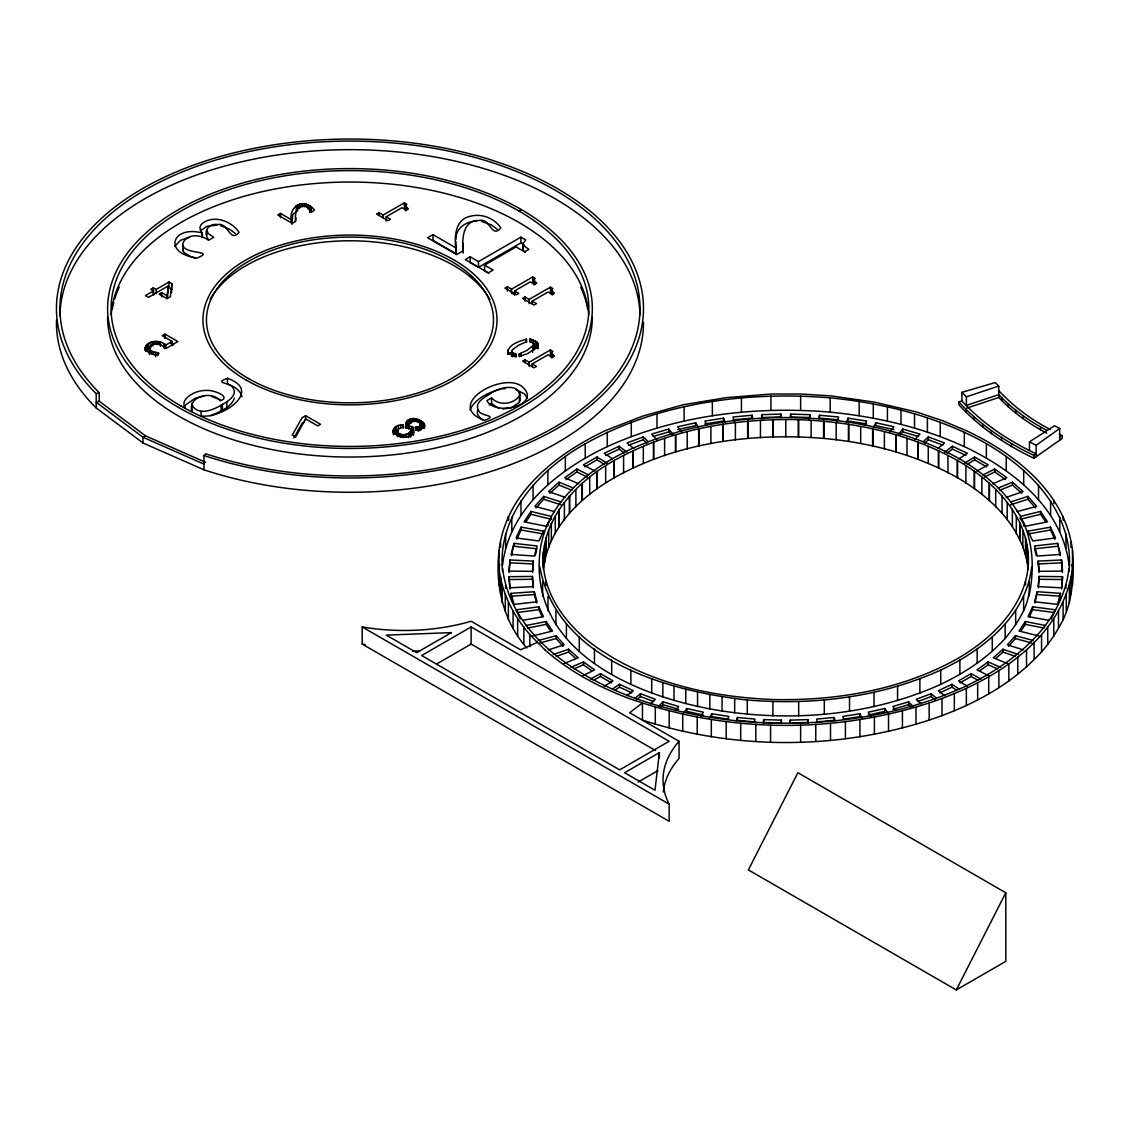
<?xml version="1.0" encoding="UTF-8"?>
<svg xmlns="http://www.w3.org/2000/svg" width="1129" height="1129" viewBox="0 0 1129 1129"><rect width="100%" height="100%" fill="white"/><g stroke="black" fill="none" stroke-linecap="round" stroke-linejoin="round"><path stroke-width="1.5" d="M526.848 647.99C503.407 621.656 494.925 585.415 499.046 550.811C500.994 532.69 507.782 515.501 517.661 500.288C539.069 468.888 571.345 446.83 605.229 430.685L642.401 416.206L683.059 404.789L726.173 397.648L770.938 394.035L800.997 394.049L830.888 395.87L874.382 402.122L916.282 411.93L942.306 420.609L966.339 430.699C1015.465 453.703 1066.101 493.401 1072.55 551.023C1073.679 574.322 1073.298 598.285 1063.109 619.75C1055.502 634.371 1046.188 648.215 1034.108 659.519C1005.205 688.45 967.638 707.318 929.153 720.104C836.871 750.009 734.739 750.009 642.443 720.104L642.443 702.958L629.276 698.583A286.949 165.667 0 0 1 544.87 649.796M291.889 222.54L292.82 214.552L297.844 210.375M534.073 348.96L534.088 343.78L529.769 341.297L529.91 339.067L536.769 341.819L538.138 344.303L537.898 348.508M507.697 354.04C507.034 344.627 519.213 341.311 526.41 339.137L526.636 341.593L518.606 345.248L512.27 349.877L512.227 352.53L516.136 354.21L516.136 357.06M781.268 723.52L781.367 720.147L763.712 719.61L763.19 722.983M790.512 417.476L790.625 414.089L809.916 414.668L809.916 417.532L790.625 416.954L790.625 414.089M463.243 243.356L463.144 253.108M410.758 434.637L410.956 435.865L410.758 428.921L406.68 427.976L405.748 423.954C409.46 409.771 438.447 427.722 416.121 429.768L415.373 427.284L419.381 426.423L420.552 425.435L420.298 423.177C416.079 418.577 406.144 421.95 408.811 429.062M510.026 559.956L509.01 571.091L532.451 571.33L533.382 561.127L510.026 559.956L509.151 572.361M532.606 572.488L533.382 561.127M543.416 552.152C539.733 595.138 570.935 632.127 605.666 653.225C655.37 684.866 715.038 697.2 773.266 699.543C836.547 700.94 901.563 689.946 957.293 658.757C991.347 639.099 1023.932 607.938 1028.18 566.814C1031.977 520.074 995.468 482.027 957.547 460.576C909.17 433.296 853.411 421.653 798.302 419.649C735.021 418.238 670.019 429.246 614.289 460.434C575.437 482.266 538.505 521.415 543.416 569.298M1039.117 576.439L1038.2 586.628L1061.556 587.814L1062.558 576.679L1039.117 576.439L1038.341 587.786M1061.697 589.084L1062.558 576.679M516.136 354.21L515.911 356.425L512.665 355.762L509.052 353.673L507.697 351.175M396.985 435.371L397.493 429.754L400.485 427.849L403.603 427.496L403.279 425.068C397.436 423.968 391.184 428.47 393.499 434.707M659.364 752.648L655.003 790.258L624.605 772.716L659.364 752.648L659.364 757.785M455.876 239.503C455.326 228.397 466.475 220.988 476.664 221.115M153.586 295.191L153.586 290.915L150.778 289.292L153.318 287.839L156.112 289.447L169.025 281.996L171.933 283.675L170.338 296.744L167.021 298.663L159.133 294.119L161.659 292.651L167.078 295.784L167.078 298.635M171.537 292.651L171.933 283.675M167.078 295.784L168.348 285.891L148.52 297.336L145.486 295.586L153.586 290.915M167.501 298.197L168.348 285.891M295.615 220.621L296.01 217.784M809.154 419.734L809.916 414.668M543.684 567.859C549.117 523.842 586.134 491.722 623.603 472.755C673.364 447.013 730.124 436.838 785.784 436.81C844.958 436.754 905.275 448.523 957.293 477.581C990.81 497.028 1023.142 527.426 1027.898 567.859M499.667 564.556L499.046 567.958L499.046 550.811M1069.05 571.345C1075.203 506.032 1018.499 456.878 964.293 432.322C922.054 413.002 876.287 402.347 830.168 397.845C746.608 391.001 659.237 402.616 585.217 443.796C539.69 469.297 496.788 515.459 502.532 571.345M502.532 565.319C509.01 508.502 558.855 469.396 607.275 446.618C676.68 415.091 754.638 405.805 830.168 412.141C876.287 416.643 922.054 427.298 964.293 446.618C1012.727 469.396 1062.572 508.502 1069.05 565.319M539.916 567.026C556.526 659.364 666.096 690.962 747.271 699.994C812.824 705.498 880.493 697.426 940.739 670.061C982.78 650.29 1026.049 616.335 1031.666 567.026M1028.971 596.126C1035.251 566.702 1033.218 534.017 1015.648 508.643C1001.395 487.855 981.454 471.795 959.89 459.08C925.865 439.83 887.944 428.54 849.516 422.288C776.103 411.605 698.893 418.393 630.843 449.116C588.802 468.902 545.533 502.842 539.916 552.152C528.386 657.417 649.5 702.379 734.669 712.724C804.144 721.163 876.612 713.26 940.739 684.357C964.66 672.912 987.268 658.179 1005.163 638.421C1017.977 622.432 1031.596 603.408 1028.971 581.83M502.532 568.169C510.802 634.329 573.941 675.156 631.323 696.946C666.773 709.887 703.903 717.635 741.414 721.332C816.93 727.669 894.888 718.383 964.293 686.855C1012.727 664.078 1062.572 624.972 1069.05 568.169M663.302 792.008A147.617 85.225 0 0 1 679.065 758.42L679.065 741.273L629.601 712.724L642.443 702.958C734.739 732.862 836.871 732.862 929.153 702.958C992.038 682.198 1062.841 640.03 1072.536 568.367M754.2 722.433L754.906 719.074L737.449 717.479L736.32 720.796M818.807 418.619L819.527 415.26L838.607 416.996L836.928 421.978M145.204 350.625C144.258 340.182 159.951 339.095 165.822 345.022L165.822 347.873M234.38 398.114C231.078 408.006 219.209 411.549 210.686 415.782M514.062 543.388L511.028 554.41L534.313 556.061L537.079 545.97L514.062 543.388L511.465 555.694M535.231 555.553L536.614 550.515M1037.269 591.709L1034.503 601.799L1057.52 604.382L1060.54 593.36L1037.269 591.709L1034.968 602.971M1059.242 600.938L1060.54 593.36M410.956 430.149C409.277 435.328 401.091 436.133 397.493 432.407L396.985 431.095M477.948 409.629C475.732 413.835 479.303 417.998 482.93 419.819M192.226 402.855L191.803 411.464C187.724 396.067 211.829 390.239 220.226 400.781C231.967 396.773 213.55 390.309 208.47 390.451C200.214 389.914 191.422 392.737 185.833 398.989A21.183 12.221 0 0 0 184.253 406.214L185.368 408.458M405.382 208.809L405.382 205.944L406.779 204.236L404.337 202.825L383.112 215.075L378.949 212.661L376.536 214.044L388.023 220.677L390.422 219.28L386.146 216.824L386.146 221.115M525.084 252.459L523.193 250.172L523.009 243.37L525.818 239.955L520.906 237.132L478.484 261.632L470.144 256.805L465.331 259.585L488.292 272.837L493.091 270.057L484.553 265.132L484.553 270.847L488.829 273.317M523.009 249.086L523.39 247.985M533.777 284.367L533.777 280.077L535.174 278.369L532.733 276.958L511.522 289.193L507.344 286.794L504.945 288.177L516.419 294.796L518.818 293.413L514.556 290.957L514.556 295.233M551.446 294.57L551.446 290.28L552.857 288.572L550.402 287.161L529.191 299.397L525.013 296.998L522.614 298.381L534.088 304.999L536.487 303.616L532.225 301.161L532.225 304.011M551.446 357.343L551.446 353.052L552.857 351.345L550.402 349.919L529.191 362.169L525.013 359.77L522.614 361.153L534.088 367.772L536.487 366.389L532.225 363.919L532.225 366.784M519.509 395.94C519.792 382.322 497.24 387.628 490.55 393.696C485.117 396.942 474.053 402.361 478.414 410.321C480.488 416.827 499.328 414.809 484.355 420.44C443.655 405.142 502.207 371.512 521.753 386.287C543.43 404.464 495.589 417.024 486.867 400.626L491.581 397.916C499.046 406.13 513.018 404.436 519.509 395.94L519.509 401.656L518.366 403.152L511.395 407.625L502.842 409.051M519.509 401.656L520.003 393.047M727.626 719.342L728.798 716.407L711.707 713.768L709.435 718.086M846.284 422.556L848.034 418.167L866.705 421.046L864.419 425.365M208.286 239.32L206.734 236.667C203.869 229.243 210.417 223.316 217.502 224.502C228.637 222.215 229.639 243.412 239.066 232.306C231.332 220.663 212.492 214.044 201.216 224.417L199.96 227.366L200.369 230.372L202.359 233.054L202.359 237.344M206.692 235.34L207.214 234.07M469.932 409.912C475.422 398.311 488.688 392.285 500.542 389.209M521.062 527.158L516.066 537.926L538.914 540.974L543.486 531.11L521.062 527.158L521.062 530.009L516.786 539.253M1051.226 619.073L1055.516 609.829L1032.668 606.795L1028.082 616.646L1048.785 620.301M1029.394 616.688L1032.668 609.646L1032.668 606.795M149.465 354.548L149.409 348.042C152.725 341.438 161.814 343.95 165.78 348.565L177.902 341.565L164.989 334.113L162.223 335.708L172.088 341.41L172.088 345.686M956.291 989.935L1005.798 892.757L797.878 772.716L748.372 869.894L956.291 989.935L1005.798 961.358L1005.798 892.757M534.073 344.67L527.215 350.244L519.312 353.871L519.312 356.736M174.6 246.475L180.569 240.251L189.686 237.259M293.879 437.953L302.078 423.431L304.421 422.077M700.77 716.449L703.311 712.187L686.785 708.532L683.737 712.695M873.352 427.044L875.892 422.768L893.928 426.762L889.864 432.308M537.898 345.657L535.471 348.649L527.412 353.702L519.382 356.369L519.312 353.871M409.573 425.224L406.003 428.216L406.003 422.5M550.896 516.32L530.983 511.437L524.054 521.852L546.224 526.255L551.658 518.084M525.789 522.106L530.983 514.302L530.983 511.437M1045.821 625.579L1025.358 621.514L1019.021 631.04L1038.934 635.923M1020.828 631.182L1025.358 624.365L1025.358 621.514M675.424 710.55L678.712 706.458L662.949 701.829L658.419 706.556M898.359 434.496L902.748 429.034L919.98 434.101L914.292 440.014M900.561 434.623L902.748 431.899L902.748 429.034M561.028 501.953L543.684 496.407L534.906 506.342L554.522 511.62M536.007 507.951L543.684 499.258L543.684 496.407M1033.402 640.552L1015.423 635.698L1007.393 644.8L1023.17 649.852M1008.536 646.367L1015.423 638.562L1015.423 635.698M398.325 431.207L393.866 434.115L393.866 428.399M660.677 707.05L662.949 704.679L662.949 701.829M508.826 354.097L510.364 352.544M203.954 469.819L203.954 455.523L205.69 453.773A290.026 167.445 0 0 0 635.726 337.119A290.026 167.445 0 0 0 298.776 143.708A290.026 167.445 0 0 0 99.225 392.666L96.205 393.682L96.205 407.978L143.03 442.991L203.954 469.819A293.526 169.463 0 0 0 643.488 322.315M150.891 347.986L146.191 351.147L146.191 345.432M650.473 703.903L655.3 699.26L640.468 693.714L635.091 698.145M923.508 441.538L928.334 436.895L944.55 442.963L937.832 448.509M924.722 443.231L928.334 439.745L928.334 436.895M573.433 488.038L559.038 482.21L548.511 491.567L565.516 497.466M549.823 493.26L559.038 485.075L559.038 482.21M1018.429 654.58L1002.975 649.217L993.337 657.784L1007.745 663.612M995.75 658.503L1002.975 652.082L1002.975 649.217M636.431 699.895L640.468 696.565L640.468 693.714M201.216 230.133L207.186 226.252L217.121 225.066M191.718 404.323C198.408 418.337 217.375 408.119 226.901 401.67C231.092 398.974 236.794 393.569 233.181 388.263C231.064 381.828 212.506 383.931 227.437 378.3C264.101 391.029 220.409 419.607 200.694 415.811M626.891 695.619L633.313 690.708L619.567 684.287L612.567 688.93M944.691 452.136L952.382 446.251L967.398 453.265L959.001 458.84M947.245 453.039L952.382 449.102L952.382 446.251M292.058 220.099L280.486 213.423L277.79 214.976L292.312 223.373L295.615 221.453C294.881 215.568 295.459 206.113 303.489 206.325C309.191 204.786 309.699 215.667 314.426 210.036C303.009 195.769 286.456 207.567 292.058 224.389M588.675 474.956L576.877 469.029L564.712 477.708L578.754 483.805M566.066 479.599L576.877 471.894L576.877 469.029M1033.811 458.205L1033.811 455.34L1036.14 453.844C1008.536 440.733 982.583 423.601 961.908 400.908L958.874 401.924L958.874 404.789C979.774 427.637 1005.967 444.939 1033.811 458.205L1036.14 456.709L1036.14 445.278L1059.694 428.484L1054.5 425.774L1029.479 441.82L1029.479 450.386M1036.14 456.709L1062.177 438.489L1062.177 435.625L1059.242 434.101M1000.619 667.352L988.143 661.919L977.008 669.85L988.806 675.777M979.789 670.725L988.143 664.769L988.143 661.919M615.361 689.932L619.567 687.138L619.567 684.287M604.269 686.263L612.991 680.872L600.487 673.646L590.481 679.037M964.406 463.299L974.581 457.005L988.242 464.88L976.811 471.047M967.313 464.358L974.581 459.856L974.581 457.005M206.692 229.624L208.286 233.59L213.734 237.33L208.484 240.35C201.216 234.169 186.511 233.35 182.729 243.695C181.727 255.323 216.937 249.805 197.138 258.005C161.546 253.164 172.751 224.756 202.359 233.054M386.146 216.824L401.924 207.708L406.2 210.177L408.345 208.936L405.382 205.944M165.822 345.022L172.088 341.41M433 234.663L427.595 237.782L456.638 254.561L463.243 250.751C461.775 238.953 462.946 220.056 478.992 220.48C490.409 217.389 491.411 239.15 500.867 227.889C494.46 218.405 482.111 213.339 470.92 216.105C453.209 219.379 454.634 240.04 456.13 253.743L433 240.378L433 234.663L456.13 248.027L456.13 253.743M518.874 210.996L521.358 209.571M205.69 462.354L145.486 435.836L143.016 437.276L143.03 442.991M470.144 256.805L470.144 262.521L478.484 267.347L520.906 242.848L523.362 244.259M484.553 265.132L516.108 246.912L524.646 251.838L528.937 249.354L525.084 246.743L523.009 243.37M514.556 290.957L530.32 281.841L534.596 284.31L536.741 283.069L533.777 280.077M513.032 294.034L516.066 292.298M305.592 415.684L302.078 417.716L292.242 435.145L295.6 437.092L305.592 418.873L317.771 425.901L320.537 424.306L305.592 415.684L305.592 419.96M532.225 301.161L548.002 292.044L552.264 294.514L554.41 293.272L551.446 290.28M532.225 363.919L548.002 354.816L552.264 357.286L554.41 356.044L551.446 353.052M489.224 404.986L491.581 403.632L491.581 397.916M607.176 463.299L597.001 457.005L583.34 464.88L594.771 471.047M584.85 466.87L597.001 459.856L597.001 457.005M471.132 626.948L421.625 655.526L619.652 769.851L669.158 741.273L471.132 626.948L471.132 644.094L655.441 750.503M436.627 664.007L471.132 644.094M1059.694 437.05L1062.177 435.625M638.195 782.016L657.84 770.67M981.101 679.037L971.095 673.646L958.592 680.872L967.313 686.263M959.975 682.918L971.095 676.511L978.236 680.35M593.346 680.35L600.487 676.511L611.608 682.918M582.776 675.777L594.574 669.85L583.439 661.919L570.949 667.352M982.907 474.956L994.705 469.029L1006.87 477.708L992.814 483.805M984.389 477.073L994.705 471.894L1005.516 479.599M544.87 649.796L537.46 642.373L520.582 649.782L471.132 621.232A147.617 85.225 0 0 1 362.211 626.948L362.211 644.094L669.158 821.305L669.158 804.158A147.617 85.225 0 0 1 679.065 741.273M626.891 452.136L619.2 446.251L604.184 453.265L612.567 458.84M605.68 455.424L619.2 449.102L624.323 453.039M959.001 688.93L952.015 684.287L938.27 690.708L944.691 695.619M939.794 692.853L952.015 687.138L956.207 689.932M574.068 668.848L583.439 664.769L591.779 670.725M563.837 663.612L578.246 657.784L568.607 649.217L553.154 654.58M998.135 488.038L1012.544 482.21L1023.072 491.567L1006.066 497.466M999.744 490.254L1012.544 485.075L1021.745 493.26M648.046 441.538L643.22 436.895L627.018 442.963L633.736 448.509M628.627 445.221L643.22 439.745L646.846 443.231M936.491 698.145L931.115 693.714L916.282 699.274L921.109 703.917M917.933 701.518L931.115 696.565L935.151 699.895M556.244 656.372L568.607 652.082L575.832 658.503M145.486 435.836L99.225 401.232L96.205 402.249L143.016 437.276L203.954 464.104M998.77 386.047L995.27 382.548L961.908 392.342L966.382 396.815L998.77 386.047L998.77 397.479C1012.544 412.014 1029.055 423.883 1046.752 433.183M966.382 408.261L998.77 397.479M548.412 649.852L564.19 644.8L556.16 635.698L538.18 640.552M1010.54 501.953L1027.898 496.407L1036.676 506.342L1017.06 511.62M1010.54 504.818L1027.898 499.258L1035.575 507.951M673.209 434.496L668.805 429.034L651.588 434.101L657.261 440.028M653.155 436.5L668.805 431.899L671.007 434.623M913.178 706.556L908.619 701.829L892.87 706.458L896.172 710.55M892.87 709.322L908.619 704.679L910.891 707.05M539.817 642.966L556.16 638.562L563.032 646.367M532.634 635.923L552.561 631.04L546.224 621.514L525.761 625.579M1020.672 516.32L1040.599 511.437L1047.529 521.852L1025.358 526.255L1019.924 518.084M1020.672 519.171L1040.599 514.302L1045.793 522.106M698.216 427.044L695.662 422.768L677.626 426.762L681.704 432.308M677.626 429.627L695.662 425.633L695.662 422.768M887.846 712.695L884.783 708.532L868.272 712.201L870.826 716.463M868.272 715.052L884.783 711.397L884.783 708.532M527.469 628.091L546.224 624.365L550.754 631.182M522.798 620.301L543.486 616.646L538.914 606.795L516.066 609.829L520.356 619.073M1028.082 531.11L1050.506 527.158L1055.516 537.926L1032.668 540.974L1028.082 531.11L1028.082 533.975M1029.817 533.664L1050.506 530.009L1054.796 539.253M725.27 422.556L723.52 418.153L704.849 421.046L707.135 425.365M704.849 423.911L723.52 421.018L723.52 418.153M862.147 718.086L859.861 713.768L842.784 716.421L843.956 719.342M842.784 719.272L859.861 716.633L859.861 713.768M203.982 396.138L195.43 398.142L185.833 404.704A21.183 12.221 0 0 0 184.422 407.146M517.703 612.468L538.914 609.646L542.188 616.688M1057.52 543.388L1034.503 545.97L1037.269 556.061L1060.54 554.41L1057.52 543.388L1060.117 555.694M1057.52 546.253L1034.503 548.835L1036.351 555.553M501.897 388.898L505.326 388.574M752.761 418.619L752.055 415.26L732.975 416.996L734.64 421.978M732.975 419.861L752.055 418.111L752.055 415.26M835.248 720.796L834.133 717.479L816.662 719.074L817.382 722.433M816.662 721.939L834.133 720.33L834.133 717.479M511.028 593.36L534.313 591.709L537.079 601.799L514.062 604.382L511.028 593.36L512.326 600.938M511.028 596.225L534.313 594.574L536.614 602.971M1038.2 561.127L1061.556 559.956L1062.558 571.091L1039.117 571.33L1038.2 561.127L1038.962 572.488M1038.2 563.992L1061.556 562.807L1061.556 559.956M412.692 651.25L419.734 650.967M780.958 414.089L780.958 416.954L761.666 417.532L761.666 414.668L780.958 414.089L781.056 417.476M807.87 719.61L807.87 722.461L790.215 722.997L790.215 720.147L807.87 719.61L808.378 722.983M509.01 576.679L532.451 576.439L533.382 586.628L510.026 587.814L509.01 576.679L509.885 589.084M509.01 579.53L532.451 579.29L533.227 587.786M1039.117 579.29L1062.558 579.53M510.026 562.807L533.382 563.992M1037.269 594.574L1060.54 596.225M838.607 419.861L819.527 418.111L819.527 415.26M754.906 721.939L737.449 720.33L737.449 717.479M514.062 546.253L537.079 548.835M1032.668 609.646L1053.879 612.468M149.409 348.042C148.83 353.73 165.159 351.458 156.183 355.226C152.189 353.984 145.881 352.784 145.204 347.76M866.705 423.897L848.034 421.018L848.034 418.167M728.798 719.272L711.707 716.633L711.707 713.768M521.062 530.009L541.765 533.664M408.811 424.772L408.896 426.056L412.734 426.931L413.863 432.746C409.361 439.237 397.69 438.221 393.499 431.842M413.454 429.556L413.454 435.272L412.734 432.647L411.464 432.393L411.464 426.677M1025.358 624.365L1044.113 628.091M481.406 221.355L491.637 224.996L497.324 229.356M893.928 429.627L875.892 425.633L875.892 422.768M703.311 715.052L686.785 711.397L686.785 708.532M530.983 514.302L550.896 519.171M212.054 396.632L220.381 399.835M220.353 225.56L229.667 229.243L235.495 233.647M1015.423 638.562L1031.765 642.966M902.748 431.899L918.413 436.5M662.949 704.679L678.712 709.308M192.353 257.229L195.246 258.132M515.967 389.618L524.35 393.852L527.525 398.311M543.684 499.258L561.028 504.818M1002.975 652.082L1015.338 656.372M928.334 439.745L942.927 445.207M640.468 696.565L653.649 701.504M559.038 485.075L571.838 490.254M988.143 664.769L997.5 668.848M952.382 449.102L965.902 455.424M533.156 345.446L537.771 348.748L537.771 343.033M619.567 687.138L631.774 692.853M498.82 408.246L491.581 403.632M190.9 256.777L183.956 252.444L182.729 249.41M576.877 471.894L587.193 477.073M1050.464 429.542C1031.017 419.621 1013.292 406.341 998.473 390.295M966.382 396.815L966.382 405.396L998.77 394.614C1012.544 409.15 1029.055 421.018 1046.752 430.318M1029.479 441.82L1036.14 445.278M958.874 401.924C979.774 424.786 1005.967 442.074 1033.811 455.34M974.581 459.856L986.718 466.87M535.174 284.085L532.733 282.673L532.733 276.958M171.933 289.391L169.025 287.712L169.025 281.996M170.733 343.145L173.598 344.797M362.211 626.948L669.158 804.158M597.001 459.856L604.269 464.358M309.812 211.448L311.308 212.435L311.308 206.72M423.643 422.669L423.643 428.385L421.272 426.508L421.272 420.792M499.032 585.316L499.032 568.169C502.179 596.606 516.997 622.728 537.46 642.373M533.594 348.678L534.088 349.496L534.088 343.78M420.298 428.893L420.835 430.036L420.835 424.321M242.058 396.773C240.392 389.985 233.562 386.245 227.437 384.015L227.437 378.3M1072.55 568.169L1071.901 564.556M761.666 414.668L762.428 419.734M1061.556 562.807L1062.417 572.361M455.806 241.479L456.13 248.027M790.215 720.147L790.314 723.52M520.003 398.763L520.046 400.188M1072.508 550.811L1072.536 585.528M1070.984 542.287L1070.984 547.424M1070.955 576.891L1070.955 594.052M1069.375 585.626L1069.375 602.773M1066.27 594.009L1066.27 611.156M1065.945 533.975L1065.945 548.271M1065.945 585.203L1065.945 588.392M1063.081 516.588L1063.193 520.215M1063.109 602.604L1063.109 619.75M1059.778 517.209L1059.778 531.491M1059.694 428.484L1059.694 439.915M1058.494 610.747L1058.494 627.893M1053.921 500.274L1053.921 503.703M1053.794 619.101L1053.794 636.248M1050.605 500.909L1050.605 515.191M1050.506 527.158L1050.506 530.009M1047.74 626.92L1047.74 644.08M1041.559 634.95L1041.559 652.096M1040.543 427.101L1040.543 429.951M1040.599 511.437L1040.599 514.302M1038.525 485.244L1038.525 499.54M1034.108 642.373L1034.108 659.519M1028.166 552.152L1028.166 569.298M1027.898 496.407L1027.898 499.258M1026.84 544.968L1026.84 562.115M1026.515 649.965L1026.515 667.126M1025.485 537.559L1025.541 554.918M1025.541 581.407L1025.485 585.048M1023.678 470.398L1023.678 484.694M1023.608 522.798L1023.608 525.973M1023.608 596.38L1023.608 610.676M1023.297 416.036L1023.297 418.901M1022.874 530.503L1022.874 547.65M1020.277 523.419L1020.277 540.579M1020.193 523.221L1020.193 540.368M1017.765 656.895L1017.765 674.055M1016.298 516.348L1016.298 533.495M1015.733 410.025L1015.733 412.889M1015.648 610.535L1015.648 624.831M1012.544 482.21L1012.544 485.075M1012.318 509.278L1012.445 526.622M1011.485 443.725L1011.485 446.59M1008.832 664.007L1008.832 681.154M1008.169 403.999L1008.169 406.863M1007.209 502.673L1007.209 519.82M1006.221 456.525L1006.221 470.821M1005.163 624.125L1005.163 638.421M1001.973 495.885L1002.129 513.215M1001.705 397.563L1001.705 400.428M1001.536 437.36L1001.536 440.225M998.883 670.372L998.883 687.519M995.693 489.619L995.693 506.78M994.705 469.029L994.705 471.894M992.278 637.01L992.278 651.306M991.389 430.826L991.389 433.677M989.456 483.353L989.456 500.514M989.244 483.184L989.244 500.33M988.708 676.892L988.708 694.039M986.365 443.796L986.365 458.078M982.639 423.883L982.639 426.748M981.877 477.341L981.877 494.488M977.658 682.622L977.658 699.768M977.135 649.048L977.135 663.344M974.525 471.485L974.525 488.631M974.299 471.315L974.299 488.476M973.734 416.77L973.734 419.621M971.095 673.646L971.095 676.511M966.283 409.347L966.283 412.212M966.353 688.492L966.353 705.639M965.902 465.952L965.902 483.113M964.293 432.322L964.293 446.618M961.908 392.342L961.908 400.908M959.89 660.112L959.89 674.394M957.547 460.576L957.547 477.722M957.293 460.434L957.293 477.581M954.33 693.531L954.33 710.677M952.015 684.287L952.015 687.138M947.965 455.594L947.965 472.755M942.023 698.682L942.023 715.842M940.739 670.061L940.739 684.357M940.245 422.246L940.245 436.528M938.679 450.753L938.679 467.9M938.397 450.626L938.397 467.773M931.115 693.714L931.115 696.565M929.153 702.958L929.153 720.104M928.264 446.378L928.264 463.539M927.403 417.956L927.403 432.252M919.881 678.811L919.881 693.107M918.131 442.131L918.131 459.277M917.835 442.018L917.835 459.164M915.986 707.347L915.986 724.508M914.532 413.68L914.532 427.962M908.619 701.829L908.619 704.679M906.982 438.405L906.982 455.551M902.424 710.833L902.424 727.979M900.984 410.18L900.984 424.476M897.569 686.249L897.569 700.544M896.144 434.792L896.144 451.939M895.819 434.693L895.819 451.84M888.523 714.403L888.523 731.55M887.408 406.708L887.408 420.99M884.374 431.758L884.374 448.905M874.396 717.042L874.396 734.189M874.029 692.303L874.029 706.599M873.296 404.055L873.296 418.337M872.943 428.808L872.943 445.955M872.604 428.738L872.604 445.884M860.693 426.508L860.693 443.655M859.931 719.752L859.931 736.898M859.183 401.402L859.183 415.698M849.516 696.903L849.516 711.185M848.796 424.264L848.796 441.411M848.429 424.208L848.429 441.354M845.409 721.53L845.409 738.676M836.18 422.712L836.18 439.858M830.521 723.35L830.521 740.497M830.168 397.845L830.168 412.141M824.311 699.994L824.311 714.29M823.944 421.202L823.944 438.348M823.577 421.173L823.577 438.32M815.759 724.239L815.759 741.386M811.13 420.425L811.13 437.572M800.63 396.053L800.63 410.349M800.63 725.157L800.63 742.303M798.669 419.663L798.669 436.81M798.669 701.546L798.669 715.842M798.302 419.649L798.302 436.796M785.784 419.663L785.784 436.81M781.367 720.147L781.367 722.997L763.712 722.461L763.712 719.61M773.266 419.649L773.266 436.796M772.899 419.663L772.899 436.81M772.899 701.546L772.899 715.842M770.938 396.053L770.938 410.349M770.571 725.143L770.571 742.289M760.452 420.425L760.452 437.572M755.809 724.239L755.809 741.386M748.005 421.173L748.005 438.32M747.638 421.202L747.638 438.348M747.271 699.994L747.271 714.29M741.414 397.845L741.414 412.141M740.695 723.322L740.695 740.469M735.402 422.712L735.402 439.858M734.669 698.442L734.669 712.724M726.201 721.516L726.201 738.662M723.139 424.208L723.139 441.354M722.786 424.264L722.786 441.411M722.066 696.889L722.066 711.185M712.371 401.402L712.371 415.698M711.326 719.695L711.326 736.842M710.889 426.508L710.889 443.655M709.816 694.589L709.816 708.885M698.978 428.724L698.978 445.884M698.639 428.808L698.639 445.955M697.553 692.303L697.553 706.585M697.214 717.028L697.214 734.189M687.208 431.758L687.208 448.905M685.783 689.269L685.783 703.55M684.132 406.708L684.132 420.99M682.735 714.332L682.735 731.479M675.763 434.679L675.763 451.84M675.438 434.778L675.438 451.925M674.013 686.249L674.013 700.53M669.187 710.833L669.187 727.979M668.805 429.034L668.805 431.899M664.6 438.405L664.6 455.551M662.85 682.523L662.85 696.805M657.007 413.68L657.007 427.962M655.286 707.262L655.286 724.409M653.747 442.003L653.747 459.164M653.437 442.131L653.437 459.277M651.687 678.811L651.687 693.093M643.22 436.895L643.22 439.745M643.318 446.378L643.318 463.525M633.186 450.626L633.186 467.773M632.903 450.753L632.903 467.9M631.294 422.246L631.294 436.542M630.843 670.061L630.843 684.357M623.603 455.594L623.603 472.755M619.2 446.251L619.2 449.102M614.289 460.434L614.289 477.581M614.035 460.576L614.035 477.722M611.692 660.112L611.692 674.394M607.275 432.322L607.275 446.618M605.666 465.952L605.666 483.113M600.487 673.646L600.487 676.511M597.269 471.315L597.269 488.476M597.043 471.485L597.043 488.631M594.447 649.048L594.447 663.344M589.705 477.341L589.705 494.488M585.217 443.796L585.217 458.078M583.439 661.919L583.439 664.769M582.324 483.184L582.324 500.33M582.127 483.353L582.127 500.514M579.29 637.01L579.29 651.306M575.889 489.619L575.889 506.78M569.609 495.885L569.609 513.032M569.439 496.068L569.439 513.215M568.607 649.217L568.607 652.082M566.405 624.125L566.405 638.421M565.347 456.525L565.347 470.821M564.373 502.673L564.373 519.82M559.25 509.278L559.25 526.424M559.123 509.475L559.123 526.622M556.16 635.698L556.16 638.562M555.934 610.535L555.934 624.831M555.27 516.348L555.27 533.495M552.49 291.959L552.49 294.81M552.49 354.732L552.49 357.583M551.545 290.816L551.545 293.667M551.545 353.589L551.545 357.879M551.389 523.221L551.291 540.579M550.402 287.161L550.402 292.877M550.402 349.919L550.402 355.649M548.708 530.503L548.708 547.65M547.96 522.798L547.96 525.973M547.96 596.38L547.96 610.676M547.904 470.398L547.904 484.694M546.083 537.559L546.083 554.72M546.083 581.618L546.083 585.048M546.224 621.514L546.224 624.365M546.027 537.771L546.027 554.918M546.027 581.407L546.027 584.836M544.742 544.968L544.742 562.115M543.486 531.11L543.486 533.975M542.612 581.83L542.612 596.126M538.914 606.795L538.914 609.646M536.769 341.819L536.769 347.534M535.16 340.676L535.16 346.391M534.821 281.756L534.821 284.607M534.313 591.709L534.313 594.574M533.961 279.526L533.862 284.903M533.594 342.962L533.565 349.919M533.156 339.73L533.156 344.02M533.057 485.244L533.057 499.54M532.606 346.645L532.606 352.361M532.451 576.439L532.451 579.29M531.025 339.166L531.025 342.031M529.91 339.067L529.91 341.932M529.854 634.766L529.854 646.762M529.191 299.397L529.191 303.687M529.191 362.169L529.191 366.459M526.41 339.137L526.41 342.002M525.013 296.998L525.013 301.274M525.013 359.77L525.013 362.621M523.842 626.92L523.842 644.08M523.193 244.457L523.193 250.172M520.906 237.132L520.906 242.848M521.118 353.306L521.118 356.171M520.977 500.909L520.977 515.191M517.646 618.904L517.646 636.05M514.669 353.927L514.669 356.792M513.272 353.306L513.272 356.171M513.074 610.747L513.074 627.893M512.227 352.53L512.227 356.82M511.762 350.823L511.733 355.988M511.804 517.209L511.804 531.491M511.522 289.193L511.522 293.484M508.473 516.588L508.473 520.017M508.403 516.786L508.403 520.215M508.375 602.392L508.375 619.553M507.937 349.821L507.937 354.111M507.344 286.794L507.344 291.07M505.637 533.975L505.637 548.271M505.637 585.203L505.637 588.392M505.312 594.009L505.312 611.156M502.151 585.415L502.151 602.576M500.599 542.287L500.599 547.424M500.613 576.891L500.613 594.052M478.484 261.632L478.484 267.347M424.589 424.744L424.589 427.609M424.292 423.685L424.292 427.976M422.641 421.71L422.641 427.425M420.552 425.435L420.552 429.726M419.649 419.974L419.649 424.25M419.381 426.423L419.381 430.713M418.153 426.974L418.153 431.264M417.97 419.367L417.97 422.218M416.841 427.242L416.841 430.107M416.234 418.972L416.234 421.823M415.373 427.284L415.373 430.135M414.442 418.788L414.442 421.653M412.734 426.931L412.734 432.647M412.706 418.817L412.706 421.681M411.083 419.057L411.083 423.347M410.758 428.921L410.631 437.036M409.785 432.407L409.785 436.697M409.573 419.508L409.573 423.798M409.206 423.728L409.206 428.004M408.43 433.395L408.43 437.685M408.204 420.157L408.204 425.873M406.863 421.202L406.863 426.917M406.412 207.623L406.412 210.488M406.242 425.435L406.242 428.286M406.158 434.326L406.158 437.191M405.565 205.393L405.466 210.77M404.916 434.58L404.916 437.445M404.337 202.825L404.337 208.54M403.617 434.679L403.617 437.544M403.279 425.068L403.279 427.919M402.319 434.637L402.319 437.502M401.12 434.453L401.12 437.304M400.696 425.04L400.696 427.905M400.005 434.101L400.005 436.965M398.989 433.621L398.989 436.471M398.325 425.492L398.325 429.782M397.493 429.754L397.493 436.697M396.096 426.48L396.096 432.195M394.783 427.383L394.783 433.113M393.344 429.486L393.344 432.336M383.112 215.075L383.112 217.925M378.949 212.661L378.949 215.512M309.925 209.811L309.925 212.661M309.812 205.732L309.812 210.008M308.146 204.885L308.146 209.175M306.439 204.278L306.439 207.143M304.689 203.912L304.689 206.762M302.911 203.756L302.911 206.621M301.147 203.841L301.147 206.692M299.453 204.137L299.453 208.428M297.844 204.659L297.844 208.95M296.306 205.422L296.306 211.137M280.486 213.423L280.486 217.699M226.901 401.67L226.901 407.386M222.399 404.267L222.399 409.982M221.157 405.099L221.157 410.815M201.922 233.308L201.922 237.598M201.103 411.238L201.103 415.528M182.983 245.233L182.983 250.948M164.989 334.113L164.989 338.404M164.806 344.317L164.806 348.607M163.818 343.71L163.818 348M161.659 292.651L161.659 296.941M160.473 342.129L160.473 346.405M158.808 341.678L158.808 344.528M157.651 352.911L157.651 355.776M156.903 341.41L156.903 344.274M156.112 289.447L156.112 293.738M155.506 352.417L155.506 356.708M154.871 341.395L154.871 344.246M153.318 287.839L153.318 293.554M153.29 351.726L153.29 354.591M152.895 341.65L152.895 345.94M151.371 350.837L151.371 353.687M150.891 342.27L150.891 346.561M149.861 349.567L149.861 353.857M148.802 343.287L148.802 349.016M147.292 344.317L147.292 350.032M145.486 346.589L145.486 350.879M99.225 392.666L99.225 401.232M96.205 393.682A293.526 169.463 0 0 1 298.155 141.718A293.526 169.463 0 0 1 639.169 337.458A293.526 169.463 0 0 1 203.954 455.523M59.95 315.922A290.026 167.445 0 0 1 349.129 149.663A290.026 167.445 0 0 1 639.96 314.935M592.344 317.094A242.382 139.94 0 0 1 349.976 457.033A242.382 139.94 0 0 1 107.594 317.094M111.249 314.836A238.882 137.921 0 0 1 349.962 182.037A238.882 137.921 0 0 1 588.689 314.836M210.121 299.467A147.024 84.887 0 0 1 349.962 240.787A147.024 84.887 0 0 1 489.817 299.467M96.205 407.978A293.526 169.463 0 0 1 56.492 319.93M112.265 309.106A238.882 137.921 0 0 1 113.761 302.247M114.721 298.832A238.882 137.921 0 0 1 119.222 287.119M580.701 287.119A238.882 137.921 0 0 1 587.659 309.106M365.203 644.588A147.617 85.225 0 0 1 362.211 644.094M451.431 632.607L416.672 652.661L386.273 635.119L451.431 632.607M181.063 406.045A238.882 137.921 0 0 0 580.715 344.218A238.882 137.921 0 0 0 288.135 175.305A238.882 137.921 0 0 0 181.063 406.045M248.479 378.554A143.524 82.869 0 0 0 488.603 341.395A143.524 82.869 0 0 0 312.818 239.912A143.524 82.869 0 0 0 248.479 378.554M178.58 407.47A242.382 139.94 0 0 0 584.088 344.74A242.382 139.94 0 0 0 287.232 173.358A242.382 139.94 0 0 0 178.58 407.47M246.009 379.979A147.024 84.887 0 0 0 491.99 341.918A147.024 84.887 0 0 0 311.914 237.965A147.024 84.887 0 0 0 246.009 379.979"/></g></svg>
